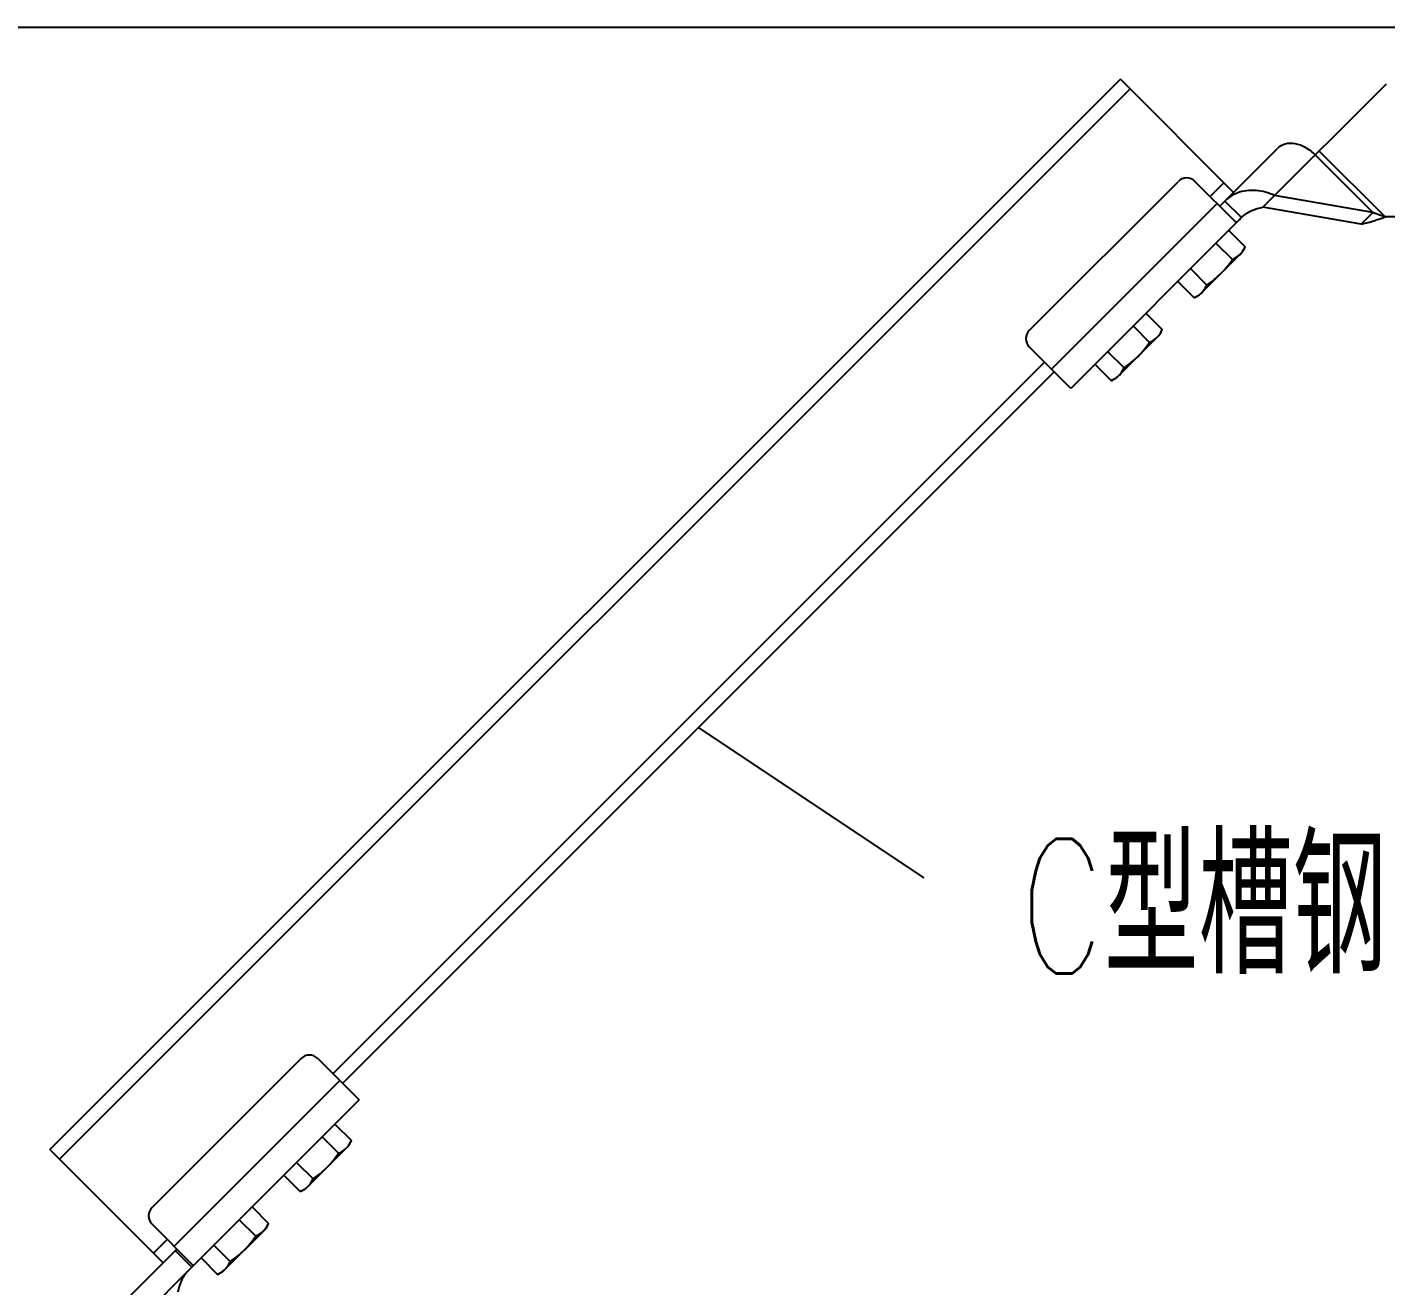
# Model space of a CAD drawing. Extents: x 27938 to 650306, y -92720 to 1524912.
# Drawn here: x 316606 to 320648, y 844218 to 847963 of the extents above; entities that cross this region are included whole.
import ezdxf

# ---------------------------------------------------------------- set-up
doc = ezdxf.new("R2010")
doc.units = 0
doc.header["$LTSCALE"] = 1000
doc.header["$MEASUREMENT"] = 0
doc.layers.add('bz', color=2, linetype='Continuous')
doc.layers.add('W_DIM', color=4, linetype='Continuous')
doc.styles.get("Standard").update_dxf_attribs({"font": 'gbenor.shx', "bigfont": 'gbcbig.shx'})
doc.styles.add('wwp100', font='txt.shx', dxfattribs={"width": 0.7, "height": 400, "bigfont": 'hztxt.shx'})
doc.dimstyles.get("Standard").update_dxf_attribs({"dimtxt": 0.18, "dimasz": 0.18, "dimexe": 0.18, "dimexo": 0.0625, "dimgap": 0.09, "dimtad": 0, "dimtih": 1, "dimtoh": 1, "dimdec": 4, "dimzin": 0, "dimdsep": 46, "dimtxsty": 'Standard', "dimcen": 0.09, "dimadec": 0, "dimazin": 0, "dimtfac": 1, "dimtdec": 4, "dimtofl": 0, "dimtmove": 0, "dimatfit": 3, "dimfxl": 1, "dimtolj": 1, "dimtzin": 0, "dimarcsym": 0})

msp = doc.modelspace()

# ---------------------------------------------------------------- linework, layer by layer
at = {"linetype": 'Continuous'}
for p, q in [((319858.4, 847808.1), (316673.5, 844623.3)), ((320195.1, 847471.4), (319858.4, 847808.1)), ((320282.3, 847427.1), (320650, 847794.8)), ((319887.1, 847779.4), (316702.3, 844594.5)), ((320154.1, 847430.3), (320326, 847602.2)), ((320646.1, 847398.2), (320449.7, 847594.5)), ((320438.1, 847582.9), (320609.2, 847411.8)), ((319587.3, 847060.7), (320030.9, 847504.2)), ((320201, 847383.4), (320080.1, 847504.2)), ((320166.4, 847500.1), (320125.3, 847459)), ((319653, 846945.7), (320145.8, 847438.5)), ((320218.6, 847396.2), (320169.3, 847445.5)), ((320574.4, 847377), (320282.3, 847427.1)), ((320609.2, 847411.8), (320317.1, 847461.9)), ((320218.6, 847396.2), (319710.5, 846888.2)), ((320574.4, 847377), (320609.2, 847411.8)), ((320824.4, 847398.2), (320646.1, 847398.2)), ((320180.7, 847358.3), (320229.5, 847309.4)), ((320142.7, 847320.4), (320191.6, 847271.5)), ((320223.1, 847295.6), (320229.5, 847309.4)), ((320091.6, 847164.2), (320223.1, 847295.6)), ((320066.8, 847244.5), (320115.7, 847195.6)), ((320028.9, 847206.6), (320077.8, 847157.7)), ((320091.6, 847164.2), (320077.8, 847157.7)), ((319934.2, 847111.9), (319983.1, 847063)), ((319896.3, 847074), (319945.2, 847025.1)), ((319976.6, 847049.2), (319983.1, 847063)), ((319845.2, 846917.7), (319976.6, 847049.2)), ((319710.5, 846888.2), (319587.3, 847011.4)), ((319820.4, 846998.1), (319869.3, 846949.2)), ((319632.5, 846966.2), (317515.4, 844849.1)), ((319661.2, 846937.5), (317544.2, 844820.4)), ((319782.5, 846960.1), (319831.4, 846911.3)), ((319845.2, 846917.7), (319831.4, 846911.3)), ((317421, 844894.3), (316977.4, 844450.8)), ((317470.3, 844894.3), (317593.5, 844771.1)), ((317536, 844828.6), (317043.1, 844335.8)), ((317100.6, 844278.3), (317593.5, 844771.1)), ((317521.5, 844699.1), (317570.4, 844650.3)), ((317432.5, 844505), (317563.9, 844636.4)), ((317483.6, 844661.2), (317532.4, 844612.3)), ((317563.9, 844636.4), (317570.4, 844650.3)), ((317010.3, 844286.5), (316673.5, 844623.3)), ((317407.7, 844585.3), (317456.5, 844536.5)), ((317369.7, 844547.4), (317418.6, 844498.5)), ((317432.5, 844505), (317418.6, 844498.5)), ((317275.1, 844452.7), (317323.9, 844403.9)), ((317100.2, 844278.7), (316977.4, 844401.5)), ((317237.1, 844414.8), (317286, 844365.9)), ((317317.5, 844390), (317323.9, 844403.9)), ((317022.6, 844356.3), (316981.5, 844315.3)), ((317186.1, 844258.6), (317317.5, 844390)), ((316879.5, 844155.7), (317049.9, 844326.1)), ((317046.5, 844322.8), (317095.8, 844273.5)), ((317161.3, 844338.9), (317210.1, 844290.1)), ((316928.7, 844106.4), (317099.2, 844276.8)), ((317123.3, 844301), (317172.2, 844252.1)), ((317186.1, 844258.6), (317172.2, 844252.1))]:
    msp.add_line(p, q, dxfattribs=at)
for centre, start, end in [((320055.5, 847479.6), 45, 135), ((319612, 847036), 135, 225), ((317445.6, 844869.7), 45, 135), ((317002.1, 844426.1), 135, 225)]:
    msp.add_arc(centre, 34.8, start, end, dxfattribs=at)
for points, knots in [([(320438.1, 847582.9), (320429.7, 847591.4), (320411, 847605.6), (320379.8, 847617.4), (320349.3, 847617.6), (320332.1, 847608.3), (320326, 847602.2)], [0, 0, 0, 0, 0.287971, 0.555344, 0.790532, 1, 1, 1, 1]), ([(320206.2, 847469.4), (320202.7, 847468), (320189.3, 847462), (320177.1, 847453.3), (320169.3, 847445.5)], [0, 0, 0, 0, 0.252907, 1, 1, 1, 1]), ([(320317.1, 847461.9), (320300.1, 847470.2), (320262.8, 847480.9), (320223.8, 847476.2), (320206.2, 847469.4)], [0, 0, 0, 0, 0.500769, 1, 1, 1, 1]), ([(320218.6, 847396.2), (320227.4, 847405.1), (320247.7, 847418.9), (320271, 847425.3), (320282.3, 847427.1)], [0, 0, 0, 0, 0.522516, 1, 1, 1, 1]), ([(320218.6, 847396.2), (320214.9, 847392.6), (320211.3, 847388.3), (320202.6, 847381.8), (320201, 847383.4)], [0, 0, 0, 0, 0.693247, 1, 1, 1, 1]), ([(320574.4, 847377), (320585.9, 847379.1), (320610, 847385.8), (320633.5, 847393.9), (320646.1, 847398.2)], [0, 0, 0, 0, 0.468219, 1, 1, 1, 1]), ([(320646.1, 847398.2), (320642.9, 847399.2), (320630.4, 847403.3), (320618.1, 847407.7), (320609.2, 847411.8)], [0, 0, 0, 0, 0.254643, 1, 1, 1, 1]), ([(320214.3, 847286.8), (320215.8, 847288.4), (320222, 847295.2), (320226.6, 847303.2), (320229.5, 847309.4)], [0, 0, 0, 0, 0.246322, 1, 1, 1, 1]), ([(320191.6, 847271.5), (320193.7, 847272.5), (320201.9, 847276.6), (320209.4, 847282), (320214.3, 847286.8)], [0, 0, 0, 0, 0.255699, 1, 1, 1, 1]), ([(320100.4, 847173), (320102, 847174.6), (320108.2, 847181.4), (320112.8, 847189.4), (320115.7, 847195.6)], [0, 0, 0, 0, 0.246322, 1, 1, 1, 1]), ([(320077.8, 847157.7), (320078.9, 847158.2), (320083.5, 847160.4), (320087.9, 847163), (320091, 847165.1)], [0, 0, 0, 0, 0.253346, 1, 1, 1, 1]), ([(319967.8, 847040.4), (319969.4, 847042), (319975.6, 847048.8), (319980.2, 847056.8), (319983.1, 847063)], [0, 0, 0, 0, 0.246322, 1, 1, 1, 1]), ([(319945.2, 847025.1), (319947.3, 847026.1), (319955.4, 847030.2), (319963, 847035.6), (319967.8, 847040.4)], [0, 0, 0, 0, 0.255699, 1, 1, 1, 1]), ([(319854, 846926.5), (319855.6, 846928.1), (319861.7, 846934.9), (319866.4, 846943), (319869.3, 846949.2)], [0, 0, 0, 0, 0.246322, 1, 1, 1, 1]), ([(319831.4, 846911.3), (319832.5, 846911.8), (319837.1, 846914), (319841.5, 846916.6), (319844.6, 846918.7)], [0, 0, 0, 0, 0.253346, 1, 1, 1, 1]), ([(317555.1, 844627.6), (317556.7, 844629.2), (317562.8, 844636), (317567.4, 844644), (317570.4, 844650.3)], [0, 0, 0, 0, 0.246322, 1, 1, 1, 1]), ([(317532.4, 844612.3), (317534.5, 844613.3), (317542.7, 844617.4), (317550.3, 844622.8), (317555.1, 844627.6)], [0, 0, 0, 0, 0.255699, 1, 1, 1, 1]), ([(317441.3, 844513.8), (317442.9, 844515.4), (317449, 844522.2), (317453.6, 844530.2), (317456.5, 844536.5)], [0, 0, 0, 0, 0.246322, 1, 1, 1, 1]), ([(317418.6, 844498.5), (317419.8, 844499.1), (317424.3, 844501.3), (317428.7, 844503.8), (317431.8, 844506)], [0, 0, 0, 0, 0.253346, 1, 1, 1, 1]), ([(317308.7, 844381.2), (317310.3, 844382.8), (317316.4, 844389.6), (317321, 844397.6), (317323.9, 844403.9)], [0, 0, 0, 0, 0.246322, 1, 1, 1, 1]), ([(317286, 844365.9), (317288.1, 844366.9), (317296.3, 844371), (317303.9, 844376.4), (317308.7, 844381.2)], [0, 0, 0, 0, 0.255699, 1, 1, 1, 1]), ([(317100.2, 844278.7), (317100.3, 844278.6), (317100.4, 844277.8), (317099.6, 844277.3), (317099.2, 844276.8)], [0, 0, 0, 0, 0.126775, 1, 1, 1, 1]), ([(317194.9, 844267.4), (317196.5, 844269), (317202.6, 844275.8), (317207.2, 844283.8), (317210.1, 844290.1)], [0, 0, 0, 0, 0.246322, 1, 1, 1, 1]), ([(317085.4, 844263.1), (317076.6, 844254.2), (317062.8, 844233.9), (317056.4, 844210.6), (317054.5, 844199.3)], [0, 0, 0, 0, 0.522516, 1, 1, 1, 1]), ([(317172.2, 844252.1), (317173.4, 844252.7), (317177.9, 844254.9), (317182.3, 844257.4), (317185.4, 844259.6)], [0, 0, 0, 0, 0.253346, 1, 1, 1, 1])]:
    msp.add_open_spline(points, degree=3, knots=knots, dxfattribs=at)
for points in [[(320157.3, 847229.9), (320170.1, 847242.6), (320181.4, 847256.7), (320191.6, 847271.5)], [(320115.7, 847195.6), (320130.5, 847205.9), (320144.6, 847217.2), (320157.3, 847229.9)], [(320091, 847165.1), (320094.4, 847167.5), (320097.5, 847170.1), (320100.4, 847173)], [(319910.9, 846983.5), (319923.6, 846996.2), (319934.9, 847010.3), (319945.2, 847025.1)], [(319869.3, 846949.2), (319884.1, 846959.4), (319898.2, 846970.7), (319910.9, 846983.5)], [(319844.6, 846918.7), (319847.9, 846921), (319851.1, 846923.7), (319854, 846926.5)], [(317498.2, 844570.7), (317510.9, 844583.4), (317522.2, 844597.6), (317532.4, 844612.3)], [(317456.5, 844536.5), (317471.3, 844546.7), (317485.5, 844558), (317498.2, 844570.7)], [(317431.8, 844506), (317435.2, 844508.3), (317438.4, 844510.9), (317441.3, 844513.8)], [(317251.8, 844324.3), (317264.5, 844337), (317275.8, 844351.2), (317286, 844365.9)], [(317210.1, 844290.1), (317224.9, 844300.3), (317239.1, 844311.6), (317251.8, 844324.3)], [(317185.4, 844259.6), (317188.8, 844261.9), (317192, 844264.5), (317194.9, 844267.4)]]:
    msp.add_open_spline(points, degree=3, dxfattribs=at)
at = {"layer": 'bz'}
msp.add_line((313892.1, 847963), (324156.5, 847963), dxfattribs=at)

# ---------------------------------------------------------------- texts
at = {"layer": 'W_DIM', "color": 7, "style": 'wwp100', "width": 0.7}
msp.add_text('C型槽钢', height=400, dxfattribs=at).set_placement((319558.8, 845147.6))

# ---------------------------------------------------------------- leaders
msp.add_leader([(318602.7, 845878.9), (319273.8, 845431.7)], dimstyle='Standard', override={"dimgap": 20, "dimtad": 0})

doc.saveas('drawing.dxf')
